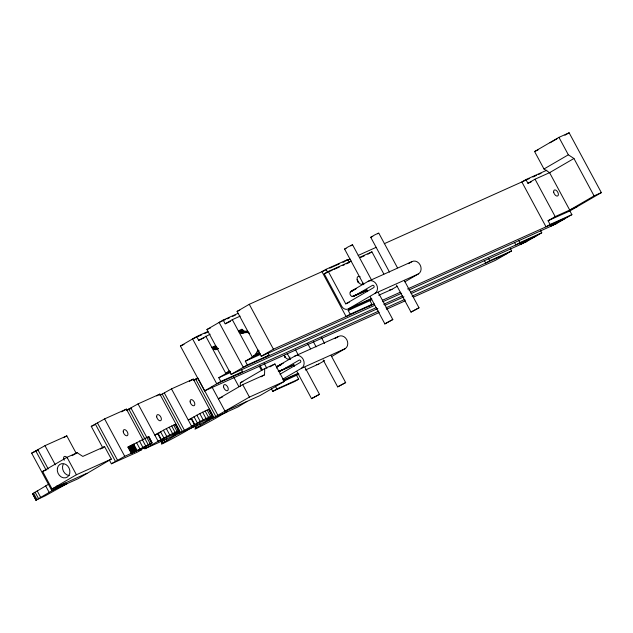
<?xml version="1.0" encoding="UTF-8"?>
<svg xmlns="http://www.w3.org/2000/svg" width="633" height="633" viewBox="0 0 633 633"><rect width="100%" height="100%" fill="white"/><g stroke="black" fill="none" stroke-linecap="round" stroke-linejoin="round"><path stroke-width="0.95" d="M240.247 386.32L240.382 382.728L264.744 368.548L274.92 363.983L284.312 381.43L259.949 395.609L225.063 411.268L211.944 386.921M261.16 376.793L264.515 374.839L264.744 368.548M276.558 368.01L277.642 366.103L294.899 356.055L338.513 336.479A6.947 5.744 65.8 0 1 346.781 339.692A6.947 5.744 65.8 0 1 345.096 348.696L331.47 356.624M267.949 352.913L269.152 355.153L247.345 364.94L245.335 361.206C249.964 358.246 256.436 355.77 257.86 349.764M67.074 483.667L45.244 495.821L35.899 500.212L32.639 493.748L48.432 484.3M35.899 500.212L65.136 483.05M148.787 436.564L152.142 442.799L132.883 452.579L131.284 453.363L127.929 447.127L148.787 436.564L152.039 443.037L139.442 450.641L141.626 449.667L137.567 452.025L111.392 463.775L109.525 460.294M193.556 426.895L188.23 429.704C184.401 432.529 139.442 456.512 175.143 435.575L200.218 421.396L212.498 415.438L209.143 409.203L199.799 413.594L188.262 420.043L191.862 418.429M159.302 433.043L154.808 435.061L166.337 428.612L175.689 424.221L178.53 429.91M175.689 424.221L179.044 430.456L172.864 434.634L173.45 434.436M226.994 411.885L221.669 414.694C217.839 417.527 172.88 441.502 208.581 420.573L249.426 397.097L284.312 381.43M209.143 409.203L212.403 415.675L206.326 419.616L206.904 419.418M363.793 284.715L344.589 249.054L348.174 246.854L352.541 244.742L371.745 280.395M352.541 244.742L350.896 245.857M319.475 394.319L311.523 398.64L319.475 394.319L304.956 367.354M392.816 319.538L384.864 323.859L392.816 319.538L378.297 292.573M404.819 281.843L418.437 273.915A6.947 5.744 65.8 0 0 420.122 264.911A6.947 5.744 65.8 0 0 411.861 261.698L368.248 281.274L350.991 291.315C348.395 292.929 350.88 297.732 353.673 296.307L372.449 285.38A1.274 1.052 65.8 0 1 373.968 285.966A1.274 1.052 65.8 0 1 373.66 287.619L345.745 303.864L328.29 271.454L324.231 273.812L341.685 306.23A5.673 4.692 65.8 0 0 348.427 308.849L371.571 298.459M229.027 370.827L225.926 373.597L218.804 377.703L220.814 381.438L242.629 371.65L241.418 369.411M229.557 371.967L230.119 371.199L226.479 372.829M256.088 355.469L259.19 352.692L255.558 354.33M389.477 272.087L370.74 237.296L374.689 234.93L378.732 233.007L397.461 267.791M323.154 359.916L337.674 386.882L345.658 382.585L331.146 355.619M396.495 285.135L411.015 312.101L419.006 307.804L404.487 280.838M345.658 382.585L337.674 386.882M419.006 307.804L411.015 312.101M550.006 142.797L556.977 138.825M377.592 233.791L378.218 233.403M374.673 305.359L261.247 356.276L237.082 311.396L249.26 304.307L326.683 269.555M377.838 308.532L231.1 374.396L206.936 329.516L223.18 320.061L238.008 313.406M379.222 312.504L204.578 390.893L180.413 346.014L196.649 336.566L207.996 331.47M223.18 320.061L225.198 323.803L232.303 319.673L240.152 316.144M196.649 336.566L198.667 340.301L210.132 334.208M349.432 262.521L347.826 259.522L326.019 269.318L321.952 271.676L346.116 316.555L350.184 314.197L371.99 304.402L369.973 300.667L348.166 310.455L350.184 314.197M343.766 261.888L347.826 259.522M601.35 192.622L594.078 195.89L569.716 210.061L549.579 172.667L543.984 168.987L534.592 151.532L558.955 137.353L569.13 132.788L601.35 192.622L569.882 210.939L548.075 220.727L550.085 224.462L571.892 214.674L569.882 210.939M564.929 135.233L569.13 132.788M367.844 254.237L371.911 251.871L383.851 274.049M86.943 473.262L52.048 488.929L42.648 471.474L67.019 457.295L77.194 452.73L82.788 456.409L104.595 446.621L111.305 459.091L77.954 478.785L51.787 490.528L31.65 453.133L44.998 445.656L66.805 435.868L76.174 453.26M63.648 437.704L66.805 435.868M102.965 448.117L91.255 426.373L104.603 418.896L126.41 409.108L142.805 439.555M121.678 411.869L126.41 409.108M126.323 410.421L138.041 403.894L159.856 394.098L179.994 431.5L171.005 437.015L144.838 448.765L143.897 447.025M546.857 170.19L525.92 179.582L521.861 181.948L546.026 226.828L550.085 224.462M543.984 168.987L568.347 154.808L573.941 158.487L594.078 195.89M156.691 395.941L159.856 394.098M159.761 395.411L171.48 388.884L193.294 379.096L213.432 416.49L204.443 422.013L178.277 433.755L177.335 432.015M525.92 179.582L527.938 183.325L535.043 179.194L549.871 172.532M189.346 381.39L193.294 379.096M549.579 172.667L573.941 158.487M193.2 380.401L197.82 378.004L217.958 415.406M72.154 455.665L77.194 452.73M408.475 263.668L411.861 261.698M100.394 449.066L104.595 446.621M261.247 356.276L273.424 349.187L374.253 303.927M231.1 374.396L247.345 364.94M204.578 390.893L220.814 381.438M348.427 308.849L374.823 293.49L418.437 273.915M265.092 357.518L269.152 355.153M238.562 374.016L242.629 371.65M348.166 310.455L355.271 306.317L371.848 298.879M369.973 300.667L371.555 299.749M378.692 295.263L392.049 289.273L397.152 286.298M52.048 488.929L76.411 474.75L111.305 459.091M367.931 306.768L371.99 304.402M269.88 366.911L274.92 363.983M264.515 374.839L242.708 384.627L218.345 398.806L222.705 396.844M111.392 463.775L124.741 456.298L146.571 446.502M144.838 448.765L166.764 436.414L179.044 430.456M335.134 338.449L338.513 336.479M280.015 374.214L300.311 362.4A1.274 1.052 65.8 0 0 300.628 360.747A1.274 1.052 65.8 0 0 299.108 360.161L280.324 371.088L278.188 371.049M548.075 220.727L555.181 216.589L576.987 206.801M282.745 379.175L301.474 368.271L345.096 348.696M246.87 401.48L237.881 407.003L211.715 418.745L210.876 417.187M540.542 230.554L541.753 232.794L519.946 242.581L515.887 244.947L514.494 242.36M510.38 248.682L511.591 250.929L489.784 260.717L485.725 263.075L484.324 260.487M565.087 218.638L556.549 223.56L550.346 226.187L571.892 214.674M564.201 218.67L552.016 225.759L408.886 290.009M534.054 236.789L521.877 243.879L411.149 293.577M526.411 241.679L520.199 244.306L526.411 241.679L541.753 232.794M283.544 381.319L298.998 374.071M511.591 250.929L495.346 260.377L413.428 297.146M305.351 370.052L318.7 364.054L324.658 360.588M271.383 388.749L272.776 391.336L276.835 388.978L298.641 379.191L296.632 375.448M298.641 379.191L294.582 381.549L272.776 391.336M372.782 236.418L370.74 237.296M530.897 238.586L534.94 236.758M346.029 248.453L344.589 249.054M534.592 151.532L537.979 150.005M329.809 268.155L333.298 266.588M333.884 266.327L339.399 263.85M342.888 262.284L344.684 261.476M346.488 260.669L350.089 259.047M358.191 255.416L376.192 247.329M384.294 243.697L529.71 178.427M532.836 177.026L536.689 175.294M538.438 174.51L541.057 173.331M237.082 311.396L239.78 310.186M328.29 271.454L351.434 261.065M359.449 257.465L371.911 251.871M324.231 273.812L327.791 272.214M329.571 271.415L332.246 270.22M334.026 269.421L339.367 267.023M342.928 265.425L344.7 264.626M346.473 263.826L349.155 262.624M360.723 257.433L364.284 255.835M527.938 183.325L531.427 181.758M225.419 319.602L219.121 322.426L243.286 367.306L376.516 307.503M226.97 318.905L229.589 317.726M232.62 316.365L235.326 315.155M206.936 329.516L210.536 327.902M225.198 323.803L230.428 321.453M196.19 337.31L192.59 338.924L216.755 383.804L378.795 311.072M197.828 336.574L201.595 334.881M204.807 333.441L207.418 332.27M180.413 346.014L184.013 344.399M198.667 340.301L203.897 337.951M242.645 333.132L247.519 331.019L244.393 331.32L241.972 329.255L238.34 330.893C240.833 335.395 245.984 331.059 249.544 333.172M238.728 331.304L242.368 329.674M239.068 331.739L242.7 330.109M239.448 332.127L243.08 330.497M239.86 332.46L243.491 330.83M240.295 332.736L243.934 331.106M240.762 332.958L244.393 331.32M241.228 333.1L244.868 331.47M241.711 333.18L245.343 331.55M242.186 333.187L245.818 331.557M212.205 347.802L215.837 346.172L216.961 347.327L213.329 348.957L211.81 347.39L215.449 345.753L215.837 346.172M246.696 332.491L248.152 331.834M212.538 348.237L216.177 346.607M212.917 348.625L216.549 346.995M213.329 348.957L216.676 347.936M213.772 349.242L217.135 348.15M214.231 349.456L217.61 348.3M214.706 349.606L218.092 348.379M215.18 349.685L217.839 348.712M215.655 349.693L218.425 348.641M353.016 290.136L356.577 288.537M350.991 291.315L355.437 289.321M350.508 291.71L353.174 290.507M350.31 291.955L352.09 291.156M352.162 296.505L356.608 294.511M361.063 292.509L363.73 291.315M352.478 296.56L366.721 290.167M352.795 296.568L367.037 290.175M353.103 296.521L367.346 290.136M345.745 303.864L349.305 302.265M31.65 453.133L38.629 450M91.255 426.373L94.744 424.806M126.442 410.58L131.68 408.238M194.189 380.172L197.678 378.605M257.156 351.924L259.34 350.943M253.398 356.086L257.038 354.456M253.01 356.332L256.642 354.702M260.29 353.546L252.44 357.067L232.303 319.673M245.335 361.206L260.163 354.543M382.356 300.295L400.357 292.209M407.557 288.98L567.833 217.04M552.918 225.19L556.549 223.56M382.775 301.727L401.678 293.237M230.27 371.611L225.91 373.565L205.772 336.17M218.804 377.703L230.143 372.615M383.717 304.267L402.628 295.785M410.73 292.145L537.694 235.159M385.046 305.296L403.949 296.814M385.995 307.836L404.906 299.354M412.107 296.117L507.531 253.287M386.423 309.268L405.326 300.786M279.675 364.917L283.236 363.318M42.648 471.474L46.889 469.567M240.382 382.728L242.922 381.58M277.642 366.103L281.202 364.505M278.053 366.088L281.614 364.489M276.969 366.744L280.53 365.146M279.707 370.891L283.267 369.292M285.048 368.493L287.714 367.298M279.129 371.342L293.926 364.711M279.446 371.349L293.997 364.917M127.929 447.127L134.22 444.303M283.093 380.037L298.23 373.248M283.671 380.314L298.499 373.66M179.994 431.5L158.163 441.296L138.041 403.894M213.432 416.49L191.617 426.278L171.48 388.884M217.356 349.147L216.114 349.63M32.544 493.977L33.209 493.803M558.955 137.353L568.347 154.808M535.043 179.194L555.181 216.589M518.736 240.342L519.946 242.581M488.573 258.47L489.784 260.717M366.602 289.938L367.536 291.678M370.345 296.893L384.864 323.859M326.019 269.318L327.625 272.309M321.311 337.357L324.587 343.45M313.319 341.654L316.128 346.868M307.749 343.719L310.502 348.83M295.587 349.962L298.396 355.184M287.168 353.412L290.444 359.497M293.253 364.719L294.195 366.46M297.004 371.674L311.523 398.64M249.26 304.307L273.424 349.187M264.135 363.295L266.889 368.414M275.624 386.731L276.835 388.978M241.972 329.255L243.341 331.795M260.068 365.652L262.371 369.917M259.301 366.309L261.619 370.621M242.708 384.627L249.426 397.097M233.751 377.126L238.91 386.7M195.637 378.985L215.774 416.387M208.479 409.377L211.833 415.612M207.102 409.962L210.457 416.19M205.092 410.904L208.447 417.131M208.122 418.785L208.961 420.344M202.6 412.138L205.962 418.373M199.799 413.594L203.153 419.829M196.863 415.161L200.218 421.396M199.624 423.738L200.463 425.297M194.007 416.736L197.361 422.971M197.061 424.237L198.319 426.571M195.937 426.001L196.776 427.56M191.419 418.215L194.774 424.442M191.016 418.445L194.371 424.68M194.663 425.859L195.921 428.193M194.568 426.096L195.826 428.43M164.374 393.014L184.512 430.416M162.198 393.995L182.336 431.397M175.024 424.395L178.379 430.63M173.64 424.98L176.995 431.208M171.638 425.914L174.993 432.149M174.684 433.795L175.523 435.354M169.146 427.156L172.5 433.391M166.337 428.612L169.691 434.847M163.409 430.179L166.764 436.414M166.186 438.748L167.025 440.307M160.553 431.753L163.907 437.989M163.623 439.239L164.881 441.581M162.491 441.011L163.33 442.57M157.965 433.233L161.32 439.46M157.554 433.463L160.917 439.698M161.225 440.869L162.483 443.203M161.122 441.106L162.388 443.44M148.114 436.738L151.477 442.973M130.936 408.024L150.092 443.551M150.14 443.686L151.073 445.426M144.728 438.265L148.09 444.493M128.76 409.005L144.68 438.574M142.243 439.5L145.598 445.735M139.434 440.956L142.789 447.191M136.499 442.522L139.861 448.757M133.642 444.097L137.005 450.332M133.254 444.319L136.609 450.554M132.843 444.556L136.198 450.791M132.392 444.809L135.747 451.044M131.925 445.07L135.28 451.305M131.442 445.339L134.797 451.566M130.952 445.6L134.307 451.835M130.461 445.861L133.824 452.089M129.987 446.107L133.341 452.342M129.528 446.344L132.883 452.579M129.1 446.558L132.455 452.793M128.697 446.756L132.052 452.991M128.341 446.93L131.696 453.157M104.603 418.896L124.741 456.298M97.498 423.034L117.635 460.436M95.322 424.015L115.459 461.41M67.019 457.295L76.411 474.75M44.998 445.656L55.3 464.788M37.893 449.786L48.195 468.926M57.089 485.448L58.03 487.188M35.709 450.767L46.011 469.9M45.679 485.899L49.042 492.134M37.181 490.844L40.536 497.079M35.044 492.118L38.399 498.353M33.494 493.107L36.849 499.342M32.639 493.748L35.994 499.975M69.211 475.549A7.374 6.101 65.8 0 1 63.165 464.321M64.226 460.246A3.402 1.907 59.8 0 1 64.147 456.599A3.402 1.907 59.8 0 1 67.24 457.928M357.376 281.194A3.402 1.907 59.8 0 1 358.207 282.745M363.128 283.093A4.391 2.461 59.8 0 1 359.631 283.505A4.391 2.461 59.8 0 1 357.115 278.18A4.391 2.461 59.8 0 1 360.177 276.843M356.909 279.81A4.391 2.461 59.8 0 1 358.769 282.595M368.248 281.274A6.947 5.744 65.8 0 1 376.508 284.494A6.947 5.744 65.8 0 1 374.823 293.49M392.049 289.273A5.673 4.692 65.8 0 1 389.659 289.787M284.51 356.727A3.402 1.907 59.8 0 1 284.866 357.526M289.89 357.028A4.391 2.461 59.8 0 1 287.611 359.038A4.391 2.461 59.8 0 1 284.162 355.271M284.304 355.398A4.391 2.461 59.8 0 1 285.42 357.384M294.899 356.055A6.947 5.744 65.8 0 1 303.16 359.275A6.947 5.744 65.8 0 1 301.474 368.271M318.7 364.054A5.673 4.692 65.8 0 1 316.31 364.568M57.389 468.341A7.374 6.101 65.8 0 0 65.595 477.804A7.374 6.101 65.8 0 0 67.786 466.102A7.374 6.101 65.8 0 0 57.389 468.341M553.701 192.179A3.402 1.907 59.8 0 0 557.626 195.985A3.402 1.907 59.8 0 0 556.724 190.818A3.402 1.907 59.8 0 0 553.701 192.179M123.261 431.888A3.402 1.907 59.8 0 0 127.186 435.694A3.402 1.907 59.8 0 0 126.284 430.527A3.402 1.907 59.8 0 0 123.261 431.888M223.576 386.858A3.402 1.907 59.8 0 0 227.508 390.672A3.402 1.907 59.8 0 0 226.598 385.505A3.402 1.907 59.8 0 0 223.576 386.858M190.137 401.868A3.402 1.907 59.8 0 0 194.07 405.682A3.402 1.907 59.8 0 0 193.16 400.515A3.402 1.907 59.8 0 0 190.137 401.868M156.699 416.878A3.402 1.907 59.8 0 0 160.632 420.684A3.402 1.907 59.8 0 0 159.722 415.525A3.402 1.907 59.8 0 0 156.699 416.878"/></g></svg>
